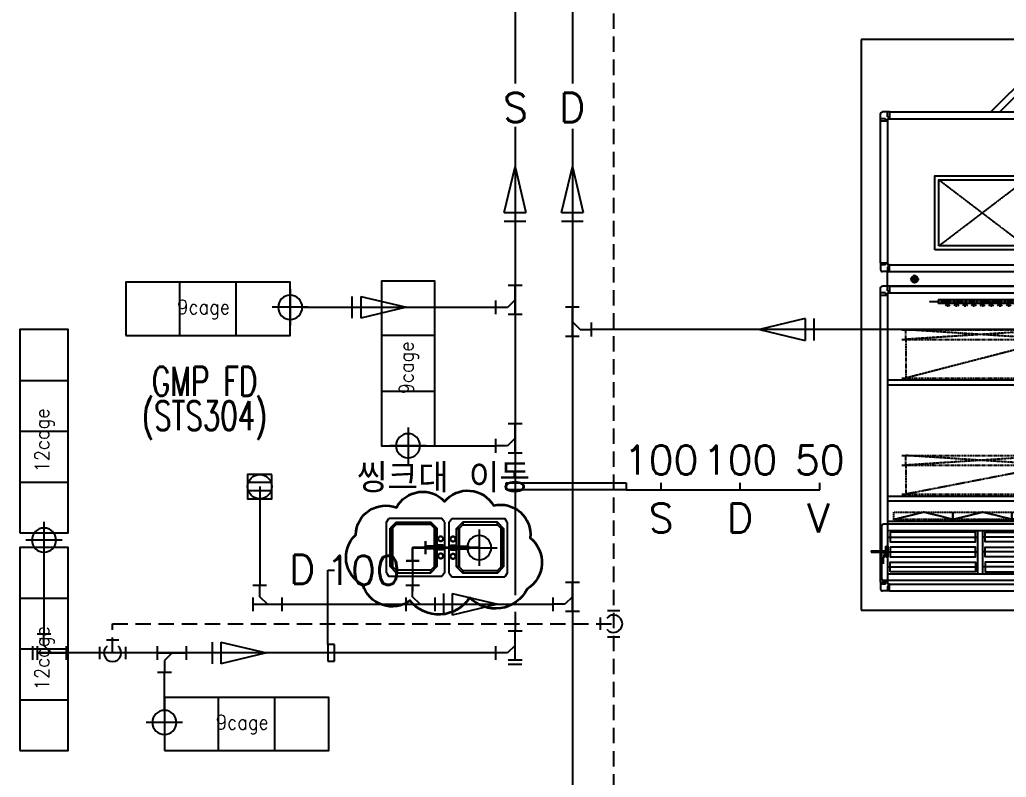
# Model space of a CAD drawing. Header units: millimetres. Extents: x 98929 to 11941380, y 952 to 54154.
# Drawn here: x 157575 to 167774, y 17021 to 24849 of the extents above; entities that cross this region are included whole.
import ezdxf
from ezdxf.enums import TextEntityAlignment as Align

# ---------------------------------------------------------------- set-up
doc = ezdxf.new("R2010")
doc.units = ezdxf.units.MM
for name, pattern in [('CENTER', [2, 1.25, -0.25, 0.25, -0.25]), ('HIDDEN', [0.375, 0.25, -0.125]), ('HIDDEN2', [4.7625, 3.175, -1.5875]), ('PHANTOM', [63.5, 31.75, -6.35, 6.35, -6.35, 6.35, -6.35]), ('PHANTOM2', [1.25, 0.625, -0.125, 0.125, -0.125, 0.125, -0.125])]:
    doc.linetypes.add(name, pattern=pattern)
doc.layers.add('-급수', color=3, linetype='Continuous', lineweight=30)
for name, color, linetype in [('1', 1, 'Continuous'), ('5TXT', 7, 'Continuous'), ('BASE', 2, 'Continuous'), ('COIL', 1, 'PHANTOM'), ('D', 2, 'HIDDEN'), ('DAMPER', 7, 'Continuous'), ('DOOR', 4, 'Continuous'), ('ex', 1, 'Continuous'), ('FAN', 1, 'Continuous'), ('FILTER', 1, 'HIDDEN'), ('FRAME', 2, 'Continuous'), ('HU', 1, 'Continuous'), ('IVC-SPF', 1, 'Continuous'), ('pipe', 3, 'Continuous'), ('SD', 4, 'Continuous'), ('VENT', 7, 'HIDDEN'), ('Y', 2, 'Continuous'), ('급수급탕', 6, 'Continuous'), ('빌트인', 8, 'Continuous'), ('오배수', 6, 'Continuous')]:
    doc.layers.add(name, color=color, linetype=linetype)
doc.styles.add('굴림', font='simple.shx', dxfattribs={"bigfont": 'whgtxt.shx'})
doc.styles.add('으뜸체', font='simplex.shx', dxfattribs={"bigfont": 'whgtxt.shx'})

# ---------------------------------------------------------------- blocks, each defined once
blk = doc.blocks.new('P1')
at = {"layer": '1', "color": 1, "linetype": 'Continuous'}
for p, q in [((0, -112.5), (0, 112.5)), ((112.5, 0), (-112.5, 0))]:
    blk.add_line(p, q, dxfattribs=at)
at = {"layer": 'pipe', "color": 2}
blk.add_circle((0, 0), 75, dxfattribs=at)
blk = doc.blocks.new('c-011')
at = {"layer": 'Y'}
for p, q in [((1, 5), (-1, 5)), ((0, 0), (-1, 4.198)), ((1, 4.198), (-1, 4.198)), ((1, 4.198), (0, 0))]:
    blk.add_line(p, q, dxfattribs=at)
blk = doc.blocks.new('A$C656D1D9F')
at = {"layer": 'SD', "color": 2}
for p, q in [((0, 63.7), (0, 135.1)), ((150, 63.7), (150, 135.1)), ((0, 0), (71.4, 0))]:
    blk.add_line(p, q, dxfattribs=at)
blk = doc.blocks.new('A$C33070B98')
at = {"layer": 'SD', "color": 0}
for p, q in [((71, 300, -255), (71, 0, -255)), ((71, 150, -255), (150, 229, -255)), ((150, 229, -255), (270, 229, -255))]:
    blk.add_line(p, q, dxfattribs=at)
blk.add_circle((71, 229, -255), 0.00321, dxfattribs=at)
at = {"layer": 'pipe', "color": 4, "extrusion": (0, 0, -1), "xscale": 2, "yscale": 2, "zscale": -2, "rotation": 270}
blk.add_blockref('A$C656D1D9F', (-270, 300, 255), dxfattribs=at)
blk = doc.blocks.new('rabbit')
at = {"layer": '빌트인', "linetype": 'Continuous', "lineweight": -3}
for p, q in [((-250, 525), (250, 525)), ((-250, 0), (250, 0)), ((-250, -525), (250, -525))]:
    blk.add_line(p, q, dxfattribs=at)
blk.add_lwpolyline([(-250, -1050), (250, -1050), (250, 1050), (-250, 1050)], close=True, dxfattribs=at)
blk = doc.blocks.new('rabbit2')
at = {"layer": '빌트인', "linetype": 'Continuous', "lineweight": -3}
for p, q in [((0, -275), (0, 275)), ((580, -275), (580, 275))]:
    blk.add_line(p, q, dxfattribs=at)
blk.add_lwpolyline([(-560, -275), (1140, -275), (1140, 275), (-560, 275)], close=True, dxfattribs=at)
blk = doc.blocks.new('A$C07EE124B')
at = {"layer": 'FRAME', "color": 7}
for p, q in [((0, 0), (0, 72)), ((0, 0), (70, 0)), ((92, 92), (20, 92)), ((92, 92), (20, 92)), ((70, 0), (70, 22)), ((92, 22), (70, 22)), ((92, 22), (70, 22)), ((92, 92), (92, 22))]:
    blk.add_line(p, q, dxfattribs=at)
at = {"layer": 'FRAME', "color": 251}
for p, q in [((50, 22), (0, 22)), ((50, 22), (50, 0)), ((70, 42), (70, 92)), ((70, 42), (92, 42))]:
    blk.add_line(p, q, dxfattribs=at)
at = {"layer": 'FRAME', "color": 7}
blk.add_arc((20, 72), 20, 90, 180, dxfattribs=at)
blk = doc.blocks.new('MF-75')
at = {"layer": 'FILTER', "color": 1, "linetype": 'PHANTOM2', "ltscale": 0.5}
for p in [(-75, 305), (-75, -305)]:
    blk.add_line(p, (0, 0), dxfattribs=at)
at = {"layer": 'FILTER', "linetype": 'HIDDEN'}
blk.add_lwpolyline([(-75, 305), (0, 305), (0, -305), (-75, -305)], close=True, dxfattribs=at)
blk = doc.blocks.new('PF-20')
at = {"layer": 'FILTER', "color": 1, "linetype": 'PHANTOM2', "ltscale": 0.5}
for p in [(-20, 305), (-20, -305)]:
    blk.add_line(p, (0, 0), dxfattribs=at)
at = {"layer": 'FILTER', "linetype": 'HIDDEN'}
blk.add_lwpolyline([(-20, -305), (0, -305), (0, 305), (-20, 305)], close=True, dxfattribs=at)
blk = doc.blocks.new('11111')
at = {"layer": '1', "color": 1}
for p, q in [((-0.6, -30), (-32.9, 2.3)), ((-32.6, -2), (4.4, 35)), ((12.2, -27.5), (-30.4, 15.1)), ((-28.7, -13.4), (15.8, 31.1)), ((21.6, -21.6), (-24.5, 24.5)), ((-21.9, -21.9), (24.2, 24.2)), ((28.4, -13.1), (-16, 31.3)), ((-12.4, -27.7), (30.1, 14.8)), ((32.1, -1.5), (-4.5, 35)), ((0.6, -30), (32.4, 1.8))]:
    blk.add_line(p, q, dxfattribs=at)
blk = doc.blocks.new('A$C0D134B79')
at = {"layer": 'DAMPER', "linetype": 'Continuous'}
for p, q in [((0, 150), (0, 173)), ((0, 172), (108, 172)), ((108, 150), (0, 150)), ((44, 148), (44, 150)), ((91, 150), (44, 150)), ((90, 148), (44, 148)), ((48, 0), (48, 148)), ((59, 148), (49, 148)), ((60, 0), (60, 148)), ((74, 144), (63, 138)), ((75, 138), (69, 131)), ((73, 148), (75, 138)), ((84, 138), (75, 138)), ((80, 135), (80, 155)), ((86, 148), (84, 138)), ((84, 138), (91, 131)), ((86, 144), (96, 138)), ((114, 127), (92, 147)), ((115, 129), (93, 149)), ((108, 150), (108, 173)), ((181, 126), (117, 126)), ((181, 128), (118, 128)), ((181, 126), (181, 128)), ((181, 126), (181, 128)), ((48, 0), (60, 0))]:
    blk.add_line(p, q, dxfattribs=at)
for centre, radius, start, end in [((66, 134), 4.17, 123.7852, 315), ((90, 144), 3.47, 47.5638, 90), ((91, 147), 3.47, 47.5638, 90), ((94, 134), 4.17, 225, 56.2148), ((117, 129), 3.47, 227.5638, 270), ((118, 131), 3.47, 227.5638, 270)]:
    blk.add_arc(centre, radius, start, end, dxfattribs=at)
blk = doc.blocks.new('HU')
at = {"layer": 'HU', "color": 1}
for p, q in [((0, 52), (0, 186)), ((-24, 26), (-146, 26)), ((-13, 26), (13, 26)), ((0, 39), (0, 13)), ((24, 26), (146, 26)), ((2, -413), (-58, -413)), ((-18, -413), (-46, -385)), ((-18, -413), (-46, -441)), ((2, -513), (-58, -513)), ((-18, -513), (-46, -485)), ((-18, -513), (-46, -541)), ((2, -613), (-58, -613)), ((-18, -613), (-46, -585)), ((-18, -613), (-46, -641)), ((2, -713), (-58, -713)), ((-18, -713), (-46, -685)), ((-18, -713), (-46, -741)), ((-18, -813), (-46, -785)), ((2, -813), (-58, -813)), ((-18, -813), (-46, -841)), ((-18, -913), (-46, -885)), ((2, -913), (-58, -913)), ((2, -1013), (-58, -1013)), ((-18, -913), (-46, -941)), ((-18, -1013), (-46, -985)), ((-18, -1013), (-46, -1041)), ((2, -1113), (-58, -1113)), ((-18, -1113), (-46, -1085)), ((-18, -1113), (-46, -1141)), ((2, -1213), (-58, -1213)), ((-18, -1213), (-46, -1185)), ((-18, -1213), (-46, -1241)), ((2, -1313), (-58, -1313)), ((-18, -1313), (-46, -1285)), ((-18, -1313), (-46, -1341)), ((2, -1413), (-58, -1413)), ((-18, -1413), (-46, -1385)), ((-18, -1413), (-46, -1441)), ((2, -1513), (-58, -1513)), ((-18, -1513), (-46, -1485)), ((-18, -1513), (-46, -1541)), ((-18, -1613), (-46, -1585)), ((2, -1613), (-58, -1613)), ((-18, -1613), (-46, -1641)), ((-18, -1713), (-46, -1685)), ((2, -1713), (-58, -1713)), ((-18, -1713), (-46, -1741))]:
    blk.add_line(p, q, dxfattribs=at)
at = {"layer": 'HU', "color": 1, "linetype": 'CENTER'}
blk.add_line((0, 0), (0, -1926), dxfattribs=at)
at = {"layer": 'HU'}
for p, q in [((-18, -84), (-18, -1822)), ((22, -84), (22, -1822)), ((22, -1822), (-18, -1822))]:
    blk.add_line(p, q, dxfattribs=at)
blk.add_circle((4, 26), 112, dxfattribs=at)
blk = doc.blocks.new('A$C1FE86D32')
at = {"layer": '1', "color": 3, "linetype": 'PHANTOM'}
for p, q in [((871, 1340, 0), (871, 1331, 0)), ((895, 1341, 0), (875, 1341, 0)), ((879, 1362, 0), (877, 1361, 0)), ((877, 1361, 0), (877, 1341, 0)), ((877, 1361, 0), (892, 1361, 0)), ((877, 1326, 0), (877, 1217, 0)), ((878, 1362, 0), (878, 1341, 0)), ((878, 1340, 0), (878, 1331, 0)), ((878, 1326, 0), (878, 1217, 0)), ((879, 1362, 0), (891, 1362, 0)), ((885, 1203, 0), (885, 1373, 0)), ((891, 1362, 0), (891, 1341, 0)), ((891, 1362, 0), (892, 1361, 0)), ((891, 1340, 0), (891, 1331, 0)), ((891, 1326, 0), (891, 1217, 0)), ((892, 1361, 0), (892, 1341, 0)), ((892, 1326, 0), (892, 1217, 0)), ((898, 1340, 0), (898, 1331, 0)), ((1181, 1340, 0), (1181, 1331, 0)), ((1185, 1341, 0), (1205, 1341, 0)), ((1189, 1362, 0), (1187, 1361, 0)), ((1202, 1361, 0), (1187, 1361, 0)), ((1187, 1361, 0), (1187, 1341, 0)), ((1187, 1326, 0), (1187, 1217, 0)), ((1188, 1362, 0), (1188, 1341, 0)), ((1188, 1340, 0), (1188, 1331, 0)), ((1188, 1326, 0), (1188, 1217, 0)), ((1201, 1362, 0), (1189, 1362, 0)), ((1195, 1203, 0), (1195, 1373, 0)), ((1201, 1362, 0), (1202, 1361, 0)), ((1201, 1362, 0), (1201, 1341, 0)), ((1201, 1340, 0), (1201, 1331, 0)), ((1201, 1326, 0), (1201, 1217, 0)), ((1202, 1361, 0), (1202, 1341, 0)), ((1202, 1326, 0), (1202, 1217, 0)), ((1208, 1340, 0), (1208, 1331, 0))]:
    blk.add_line(p, q, dxfattribs=at)
at = {"layer": '1', "color": 1}
for p, q in [((1260, 1217, 0), (820, 1217, 0)), ((820, 1217, 0), (820, 888, 0)), ((825, 1217, 0), (825, 888, 0)), ((1255, 1152, 0), (825, 1152, 0)), ((949, 1199, 0), (880, 1199, 0)), ((949, 1184, 0), (880, 1184, 0)), ((1190, 1199, 0), (1121, 1199, 0)), ((1190, 1184, 0), (1121, 1184, 0)), ((1255, 888, 0), (1255, 1217, 0)), ((1260, 888, 0), (1260, 1217, 0)), ((1255, 952, 0), (825, 952, 0)), ((949, 920, 0), (880, 920, 0)), ((1190, 920, 0), (1121, 920, 0)), ((1260, 888, 0), (820, 888, 0)), ((949, 905, 0), (880, 905, 0)), ((1190, 905, 0), (1121, 905, 0))]:
    blk.add_line(p, q, dxfattribs=at)
at = {"layer": '1', "color": 1, "elevation": 0}
for points in [[(837, 1281), (835, 1281), (835, 1331), (935, 1331), (935, 1281), (933, 1281, -0.414214), (930, 1284), (930, 1321, 0.414214), (925, 1326), (845, 1326, 0.414214), (840, 1321), (840, 1284, -0.414214)], [(1243, 1281), (1245, 1281), (1245, 1331), (1145, 1331), (1145, 1281), (1147, 1281, 0.414214), (1150, 1284), (1150, 1321, -0.414214), (1155, 1326), (1235, 1326, -0.414214), (1240, 1321), (1240, 1284, 0.414214)]]:
    blk.add_lwpolyline(points, format="xyb", close=True, dxfattribs=at)
at = {"layer": '1', "color": 245, "linetype": 'ByBlock', "elevation": 0}
blk.add_lwpolyline([(1175, -869), (1175, -1019), (-785, -1019), (-785, -869)], close=True, dxfattribs=at)
at = {"layer": '1', "color": 1}
for centre in [(860, 1182, 0), (1220, 1182, 0), (860, 923, 0), (1220, 923, 0)]:
    blk.add_circle(centre, 9, dxfattribs=at)
at = {"layer": '1', "color": 3, "linetype": 'PHANTOM'}
for centre, radius, start, end in [((875, 1335, 0), 5.92, 55.6158, 124.3842), ((885, 1319, 0), 22.1, 72.412, 107.588), ((895, 1335, 0), 5.92, 55.6158, 124.3842), ((1185, 1335, 0), 5.92, 55.6158, 124.3842), ((1195, 1319, 0), 22.1, 72.412, 107.588), ((1205, 1335, 0), 5.92, 55.6158, 124.3842)]:
    blk.add_arc(centre, radius, start, end, dxfattribs=at)
at = {"layer": '1', "color": 1}
for centre, start, end in [((880, 1192, 0), 90, 270), ((949, 1192, 0), 270, 90), ((1121, 1192, 0), 90, 270), ((1190, 1192, 0), 270, 90), ((880, 913, 0), 90, 270), ((949, 913, 0), 270, 90), ((1121, 913, 0), 90, 270), ((1190, 913, 0), 270, 90)]:
    blk.add_arc(centre, 7.5, start, end, dxfattribs=at)
at = {"layer": 'BASE'}
for p, q in [((285, 781, 0), (835, 1331, 0)), ((1245, 1331, 0), (835, 1331, 0)), ((835, 781, 0), (835, 1331, 0)), ((377, 781, 0), (835, 1240, 0)), ((1245, 1266, 0), (835, 1266, 0)), ((852, 1232, 0), (852, 1132, 0)), ((868, 1232, 0), (868, 1132, 0)), ((900, 781, 0), (900, 1266, 0)), ((1212, 1232, 0), (1212, 1132, 0)), ((1228, 1232, 0), (1228, 1132, 0)), ((852, 873, 0), (852, 973, 0)), ((868, 873, 0), (868, 973, 0)), ((1212, 873, 0), (1212, 973, 0)), ((1228, 873, 0), (1228, 973, 0))]:
    blk.add_line(p, q, dxfattribs=at)
at = {"layer": 'BASE', "color": 2}
for p, q in [((1245, 1331, 0), (1245, 761, 0)), ((1180, 1266, 0), (1180, 781, 0))]:
    blk.add_line(p, q, dxfattribs=at)
at = {"layer": 'BASE', "linetype": 'ByBlock'}
for centre, start, end in [((860, 1232, 0), 0, 180), ((1220, 1232, 0), 0, 180), ((860, 1132, 0), 180, 0), ((1220, 1132, 0), 180, 0), ((860, 973, 0), 0, 180), ((1220, 973, 0), 0, 180), ((860, 873, 0), 180, 0), ((1220, 873, 0), 180, 0)]:
    blk.add_arc(centre, 8, start, end, dxfattribs=at)
at = {"layer": 'COIL', "linetype": 'PHANTOM'}
for p, q in [((-635, -1469, 0), (995, -1469, 0)), ((-595, -1569, 0), (-595, -1469, 0)), ((955, -1569, 0), (955, -1469, 0)), ((-635, -1569, 0), (995, -1569, 0)), ((-595, -1569, 0), (-595, -1969, 0)), ((955, -1969, 0), (955, -1569, 0)), ((-635, -2769, 0), (995, -2769, 0)), ((-595, -2869, 0), (-595, -2769, 0)), ((955, -2869, 0), (955, -2769, 0)), ((-635, -2869, 0), (995, -2869, 0)), ((-595, -2869, 0), (-595, -3169, 0)), ((955, -3169, 0), (955, -2869, 0))]:
    blk.add_line(p, q, dxfattribs=at)
at = {"layer": 'COIL', "color": 1, "linetype": 'CENTER'}
for p, q in [((955, -1469, 0), (-595, -1569, 0)), ((955, -1569, 0), (-595, -1469, 0)), ((955, -1569, 0), (-595, -1969, 0)), ((936, -1625, 0), (1606, -1625, 0)), ((936, -1907, 0), (1606, -1907, 0)), ((955, -2769, 0), (-595, -2869, 0)), ((955, -2869, 0), (-595, -2769, 0)), ((955, -2869, 0), (-595, -3169, 0)), ((936, -2925, 0), (1606, -2925, 0)), ((936, -3107, 0), (1606, -3107, 0))]:
    blk.add_line(p, q, dxfattribs=at)
at = {"layer": 'COIL', "color": 3, "linetype": 'PHANTOM'}
for p, q in [((-635, -1969, 0), (995, -1969, 0)), ((-635, -3169, 0), (995, -3169, 0))]:
    blk.add_line(p, q, dxfattribs=at)
at = {"layer": 'DAMPER', "color": 1, "linetype": 'CENTER'}
for p, q in [((-255, 81, 0), (645, -604, 0)), ((-255, -604, 0), (645, 81, 0))]:
    blk.add_line(p, q, dxfattribs=at)
at = {"layer": 'DAMPER', "linetype": 'ByBlock'}
for p, q in [((-780, -3994, 0), (-780, -3544, 0)), ((151, -3994, 0), (151, -3544, 0)), ((201, -3994, 0), (201, -3544, 0)), ((1170, -3994, 0), (1170, -3544, 0))]:
    blk.add_line(p, q, dxfattribs=at)
at = {"layer": 'DAMPER', "color": 1, "linetype": 'ByBlock'}
for p, q in [((-785, -3612, 0), (157, -3612, 0)), ((1175, -3612, 0), (194, -3612, 0)), ((-785, -3765, 0), (157, -3765, 0)), ((1175, -3765, 0), (194, -3765, 0)), ((-785, -3920, 0), (157, -3920, 0)), ((1175, -3920, 0), (194, -3920, 0))]:
    blk.add_line(p, q, dxfattribs=at)
at = {"layer": 'DAMPER', "elevation": 0}
for points in [[(-295, -644), (-295, 121), (685, 121), (685, -644)], [(-255, -604), (-255, 81), (645, 81), (645, -604)]]:
    blk.add_lwpolyline(points, close=True, dxfattribs=at)
at = {"layer": 'DAMPER', "linetype": 'ByBlock', "elevation": 0}
blk.add_lwpolyline([(-845, -4039, 0.414214), (-825, -4059), (1215, -4059, 0.414214), (1235, -4039), (1235, -3499, 0.414214), (1215, -3479), (-825, -3479, 0.414214), (-845, -3499)], format="xyb", close=True, dxfattribs=at)
blk.add_lwpolyline([(1170, -3994), (-780, -3994), (-780, -3544), (1170, -3544)], close=True, dxfattribs=at)
at = {"layer": 'DAMPER', "color": 1, "elevation": 0}
for points in [[(-755, -3562), (-755, -3662), (127, -3662), (127, -3562)], [(1145, -3562), (1145, -3662), (224, -3662), (224, -3562)], [(-755, -3715), (-755, -3815), (127, -3815), (127, -3715)], [(1145, -3715), (1145, -3815), (224, -3815), (224, -3715)], [(-755, -3970), (-755, -3870), (127, -3870), (127, -3970)], [(1145, -3970), (1145, -3870), (224, -3870), (224, -3970)]]:
    blk.add_lwpolyline(points, close=True, dxfattribs=at)
at = {"layer": 'DOOR', "elevation": 0}
for points in [[(1245, -777), (1411, -221, 0.119556), (1245, -200, 0.247312)], [(1245, -2617), (1411, -2061, 0.119556), (1245, -2040, 0.247312)], [(1245, -4077), (1411, -3521, 0.119556), (1245, -3500, 0.247312)]]:
    blk.add_lwpolyline(points, format="xyb", dxfattribs=at)
at = {"layer": 'FAN', "color": 3, "linetype": 'PHANTOM'}
for p, q in [((905, 1330, 0), (1055, 1330, 0)), ((737, 1238, 0), (884, 1238, 0)), ((848, 866, 0), (848, 1238, 0)), ((866, 1256, 0), (1092, 1256, 0)), ((884, 1309, 0), (884, 1223, 0)), ((1077, 1309, 0), (1077, 1223, 0)), ((1077, 1238, 0), (1218, 1238, 0)), ((1164, 866, 0), (1164, 1238, 0)), ((678, 925, 0), (678, 1179, 0)), ((858, 1220, 0), (1154, 1220, 0)), ((858, 1202, 0), (1154, 1202, 0)), ((858, 1185, 0), (1154, 1185, 0)), ((858, 1158, 0), (1154, 1158, 0)), ((858, 1124, 0), (1154, 1124, 0)), ((884, 1223, 0), (1077, 1223, 0)), ((1244, 892, 0), (1244, 1212, 0)), ((1244, 1183, 0), (1246, 1183, 0)), ((1254, 929, 0), (1254, 1175, 0)), ((1254, 1143, 0), (1264, 1143, 0)), ((1264, 961, 0), (1264, 1143, 0)), ((858, 1085, 0), (1154, 1085, 0)), ((1264, 1083, 0), (1284, 1083, 0)), ((1264, 1021, 0), (1284, 1021, 0)), ((1282, 1067, 0), (1376, 1067, 0)), ((1282, 1037, 0), (1376, 1037, 0)), ((1284, 1021, 0), (1284, 1083, 0)), ((1310, 1000, 0), (1310, 1104, 0)), ((1310, 1104, 0), (1376, 1104, 0)), ((1326, 1104, 0), (1326, -310, 0)), ((1343, 1118, 0), (1343, -331, 0)), ((1359, 1104, 0), (1360, -310, 0)), ((1376, 1000, 0), (1376, 1104, 0)), ((858, 1019, 0), (1154, 1019, 0)), ((858, 980, 0), (1154, 980, 0)), ((858, 946, 0), (1154, 946, 0)), ((858, 919, 0), (1154, 919, 0)), ((1244, 921, 0), (1246, 921, 0)), ((1254, 961, 0), (1264, 961, 0)), ((1310, 1000, 0), (1376, 1000, 0)), ((1313, -127, 0), (1314, 1000, 0)), ((1371, -127, 0), (1372, 1000, 0)), ((737, 866, 0), (1218, 866, 0)), ((858, 902, 0), (1154, 902, 0)), ((858, 884, 0), (1154, 884, 0)), ((1309, -310, 0), (1309, -127, 0)), ((1309, -127, 0), (1375, -127, 0)), ((1309, -204, 0), (1375, -204, 0)), ((1375, -310, 0), (1375, -127, 0)), ((1309, -233, 0), (1375, -233, 0)), ((1309, -310, 0), (1375, -310, 0))]:
    blk.add_line(p, q, dxfattribs=at)
at = {"layer": 'FAN', "color": 2, "linetype": 'Continuous'}
for p, q in [((1285, -350, 0), (1285, 1144, 0)), ((1285, 1144, 0), (1401, 1144, 0)), ((1401, -350, 0), (1401, 1144, 0)), ((1285, -350, 0), (1401, -350, 0))]:
    blk.add_line(p, q, dxfattribs=at)
at = {"layer": 'FAN', "color": 1, "linetype": 'PHANTOM'}
blk.add_line((639, 1052, 0), (1423, 1052, 0), dxfattribs=at)
at = {"layer": 'FAN', "color": 3, "linetype": 'PHANTOM'}
for centre, radius, start, end in [((905, 1309, 0), 21.7, 90, 180), ((1055, 1309, 0), 21.7, 0, 90), ((737, 1179, 0), 59, 90, 180), ((1218, 1212, 0), 26.2, 0, 90), ((1246, 1175, 0), 7.87, 0, 90), ((737, 925, 0), 59, 180, 270), ((1246, 929, 0), 7.87, 270, 0), ((1218, 892, 0), 26.2, 270, 0)]:
    blk.add_arc(centre, radius, start, end, dxfattribs=at)
at = {"layer": 'FILTER', "linetype": 'ByBlock'}
blk.add_line((-785, -3449, 0), (1175, -3449, 0), dxfattribs=at)
at = {"layer": 'FRAME'}
for p, q in [((-763, 781, 0), (1153, 781, 0)), ((-855, -777, 0), (-855, 689, 0)), ((1245, 689, 0), (1245, -777, 0)), ((-763, -869, 0), (1153, -869, 0)), ((-763, -1019, 0), (1153, -1019, 0)), ((-855, -4077, 0), (-855, -1111, 0)), ((1245, -1111, 0), (1245, -4077, 0)), ((-763, -4169, 0), (1153, -4169, 0)), ((-763, -4169, 0), (1153, -4169, 0))]:
    blk.add_line(p, q, dxfattribs=at)
at = {"layer": 'FRAME', "linetype": 'ByBlock'}
for p, q in [((-785, 711, 0), (1175, 711, 0)), ((-785, 711, 0), (-785, -799, 0)), ((1175, 711, 0), (1175, -799, 0)), ((-785, -799, 0), (1175, -799, 0)), ((-785, -1089, 0), (1175, -1089, 0)), ((-785, -1089, 0), (-785, -4099, 0)), ((1175, -1089, 0), (1175, -4099, 0)), ((-785, -1989, 0), (1175, -1989, 0)), ((-785, -2039, 0), (1175, -2039, 0)), ((-785, -3189, 0), (1175, -3189, 0)), ((-785, -3239, 0), (1175, -3239, 0)), ((-785, -4099, 0), (1175, -4099, 0))]:
    blk.add_line(p, q, dxfattribs=at)
at = {"layer": '빌트인', "color": 5, "linetype": 'Continuous', "lineweight": -3}
for p, q in [((-1055, 1531, 0), (-1055, -4369, 0)), ((1445, 1531, 0), (-1055, 1531, 0)), ((1445, 1531, 0), (1445, -4369, 0)), ((-1055, -4369, 0), (1445, -4369, 0))]:
    blk.add_line(p, q, dxfattribs=at)
at = {"extrusion": (0, 0, -1), "xscale": 1.299999999988358, "yscale": 1.299999999988358, "zscale": -1.299999999988358, "rotation": 90}
blk.add_blockref('11111', (507, -944, 0), dxfattribs=at)
at = {"xscale": 1.299999999988358, "yscale": 1.299999999999272, "zscale": 1.3, "rotation": 90}
blk.add_blockref('11111', (900, -944, 0), dxfattribs=at)
at = {"layer": 'DAMPER', "linetype": 'Continuous', "rotation": 270}
blk.add_blockref('A$C0D134B79', (-953, -3707, 0), dxfattribs=at)
at = {"layer": 'FILTER', "rotation": 90}
for name, p in [('MF-75', (-415, -3354, 0)), ('MF-75', (195, -3354, 0)), ('MF-75', (805, -3354, 0)), ('PF-20', (-415, -3429, 0)), ('PF-20', (195, -3429, 0)), ('PF-20', (805, -3429, 0))]:
    blk.add_blockref(name, p, dxfattribs=at)
at = {"layer": 'FRAME', "linetype": 'HIDDEN', "extrusion": (0, 0, -1), "zscale": -1}
for p, rotation in [((763, 781, 0), 270), ((-1153, -869, 0), 90), ((763, -1019, 0), 270), ((-1153, -4169, 0), 90)]:
    blk.add_blockref('A$C07EE124B', p, dxfattribs=dict(at, rotation=rotation))
at = {"layer": 'FRAME', "linetype": 'HIDDEN'}
for p, rotation in [((1153, 781, 0), 270), ((-763, -869, 0), 90), ((1153, -1019, 0), 270), ((-763, -4169, 0), 90)]:
    blk.add_blockref('A$C07EE124B', p, dxfattribs=dict(at, rotation=rotation))
at = {"layer": 'HU', "color": 3, "extrusion": (0, 0, -1), "xscale": 0.8999999999941792, "yscale": 0.8999999999941792, "zscale": -0.8999999999941792, "rotation": 90}
blk.add_blockref('HU', (-1378, -1181, 0), dxfattribs=at)
blk = doc.blocks.new('A$C28993EBD')
at = {"layer": 'pipe', "color": 2}
for p, q in [((39.3, 123.2), (110.7, 123.2)), ((0, 83.8), (0, 12.5)), ((150, 83.8), (150, 12.5))]:
    blk.add_line(p, q, dxfattribs=at)
blk.add_arc((75, 48.2), 50, 129.5406, 50.4594, dxfattribs=at)
blk = doc.blocks.new('SINK2')
at = {"layer": '빌트인'}
for p, q in [((-262, 600), (-300, 575)), ((-300, 25), (-300, 575)), ((-262, 600), (262, 600)), ((-198, 562), (-262, 498)), ((-262, 498), (-198, 562)), ((-236, 498), (-198, 536)), ((-198, 536), (-236, 498)), ((198, 562), (-198, 562)), ((-198, 562), (198, 562)), ((-198, 536), (-198, 562)), ((-198, 536), (-198, 562)), ((-198, 536), (198, 536)), ((198, 536), (-198, 536)), ((262, 498), (198, 562)), ((198, 562), (198, 536)), ((262, 498), (198, 562)), ((198, 536), (198, 562)), ((236, 498), (198, 536)), ((198, 536), (236, 498)), ((262, 600), (300, 575)), ((300, 25), (300, 575)), ((-262, 498), (-262, 140)), ((-262, 498), (-262, 140)), ((-236, 498), (-262, 498)), ((-236, 498), (-262, 498)), ((-236, 140), (-236, 498)), ((-236, 140), (-236, 498)), ((236, 140), (236, 498)), ((236, 498), (262, 498)), ((236, 140), (236, 498)), ((236, 498), (262, 498)), ((262, 498), (262, 140)), ((262, 498), (262, 140)), ((-262, 140), (-198, 76)), ((-262, 140), (-236, 140)), ((-198, 76), (-262, 140)), ((-262, 140), (-236, 140)), ((-198, 102), (-236, 140)), ((-236, 140), (-198, 102)), ((-13, 204), (-13, 89)), ((13, 204), (-13, 204)), ((-13, 204), (-13, 102)), ((13, 204), (-13, 204)), ((-13, 204), (13, 204)), ((13, 204), (-13, 204)), ((-13, 204), (-13, 102)), ((-13, 89), (-13, 204)), ((13, 89), (13, 204)), ((13, 102), (13, 204)), ((13, 204), (13, 102)), ((13, 89), (13, 204)), ((198, 76), (262, 140)), ((236, 140), (198, 102)), ((262, 140), (198, 76)), ((198, 102), (236, 140)), ((262, 140), (236, 140)), ((236, 140), (262, 140)), ((-262, 0), (-300, 25)), ((262, 0), (-262, 0)), ((198, 102), (-198, 102)), ((-198, 102), (198, 102)), ((-198, 76), (-198, 102)), ((-198, 102), (-198, 76)), ((-198, 76), (198, 76)), ((198, 76), (-198, 76)), ((-114, 45), (-115, 38)), ((-115, 38), (-114, 45)), ((-114, 45), (-115, 38)), ((-115, 38), (-114, 45)), ((-115, 38), (-114, 32)), ((-114, 32), (-115, 38)), ((-115, 38), (-114, 32)), ((-114, 32), (-115, 38)), ((-111, 51), (-114, 45)), ((-114, 45), (-111, 51)), ((-111, 51), (-114, 45)), ((-114, 45), (-111, 51)), ((-114, 32), (-111, 25)), ((-111, 25), (-114, 32)), ((-114, 32), (-111, 25)), ((-111, 25), (-114, 32)), ((-107, 56), (-111, 51)), ((-111, 51), (-107, 56)), ((-107, 56), (-111, 51)), ((-111, 51), (-107, 56)), ((-111, 25), (-107, 20)), ((-107, 20), (-111, 25)), ((-111, 25), (-107, 20)), ((-107, 20), (-111, 25)), ((-102, 60), (-107, 56)), ((-107, 56), (-102, 60)), ((-102, 60), (-107, 56)), ((-107, 56), (-102, 60)), ((-107, 20), (-102, 16)), ((-102, 16), (-107, 20)), ((-107, 20), (-102, 16)), ((-102, 16), (-107, 20)), ((-96, 63), (-102, 60)), ((-102, 60), (-96, 63)), ((-96, 63), (-102, 60)), ((-102, 60), (-96, 63)), ((-102, 16), (-96, 14)), ((-96, 14), (-102, 16)), ((-102, 16), (-96, 14)), ((-96, 14), (-102, 16)), ((-89, 64), (-96, 63)), ((-96, 63), (-89, 64)), ((-89, 64), (-96, 63)), ((-96, 63), (-89, 64)), ((-96, 14), (-89, 13)), ((-89, 13), (-96, 14)), ((-96, 14), (-89, 13)), ((-89, 13), (-96, 14)), ((-82, 63), (-89, 64)), ((-82, 63), (-89, 64)), ((-89, 64), (-82, 63)), ((-82, 63), (-89, 64)), ((-89, 13), (-82, 14)), ((-82, 14), (-89, 13)), ((-89, 13), (-82, 14)), ((-82, 14), (-89, 13)), ((-76, 60), (-82, 63)), ((-82, 63), (-76, 60)), ((-76, 60), (-82, 63)), ((-82, 63), (-76, 60)), ((-82, 14), (-76, 16)), ((-76, 16), (-82, 14)), ((-82, 14), (-76, 16)), ((-76, 16), (-82, 14)), ((-71, 56), (-76, 60)), ((-76, 60), (-71, 56)), ((-71, 56), (-76, 60)), ((-76, 60), (-71, 56)), ((-76, 16), (-71, 20)), ((-71, 20), (-76, 16)), ((-76, 16), (-71, 20)), ((-71, 20), (-76, 16)), ((-67, 51), (-71, 56)), ((-71, 56), (-67, 51)), ((-67, 51), (-71, 56)), ((-71, 56), (-67, 51)), ((-71, 20), (-67, 25)), ((-67, 25), (-71, 20)), ((-71, 20), (-67, 25)), ((-67, 25), (-71, 20)), ((-64, 45), (-67, 51)), ((-67, 51), (-64, 45)), ((-64, 45), (-67, 51)), ((-67, 51), (-64, 45)), ((-67, 25), (-64, 32)), ((-64, 32), (-67, 25)), ((-67, 25), (-64, 32)), ((-64, 32), (-67, 25)), ((-64, 38), (-64, 45)), ((-64, 45), (-64, 38)), ((-64, 38), (-64, 45)), ((-64, 45), (-64, 38)), ((-64, 32), (-64, 38)), ((-64, 38), (-64, 32)), ((-64, 32), (-64, 38)), ((-64, 38), (-64, 32)), ((-13, 64), (-25, 76)), ((-25, 76), (25, 76)), ((-25, 76), (-13, 64)), ((-25, 13), (-25, 76)), ((-13, 25), (-25, 13)), ((-13, 25), (-25, 13)), ((25, 13), (-25, 13)), ((13, 102), (-13, 102)), ((-13, 102), (13, 102)), ((-13, 64), (-13, 102)), ((-13, 102), (-13, 89)), ((-13, 102), (-13, 89)), ((-13, 64), (-13, 102)), ((-13, 89), (13, 89)), ((-13, 89), (13, 89)), ((-13, 25), (-13, 89)), ((-13, 89), (-13, 25)), ((13, 64), (-13, 64)), ((13, 64), (-13, 64)), ((-13, 25), (-13, 64)), ((13, 25), (-13, 25)), ((13, 25), (-13, 25)), ((13, 102), (13, 64)), ((13, 89), (13, 102)), ((13, 102), (13, 64)), ((13, 102), (13, 89)), ((13, 89), (13, 25)), ((13, 89), (13, 25)), ((25, 76), (13, 64)), ((13, 64), (25, 76)), ((13, 25), (13, 64)), ((13, 25), (25, 13)), ((13, 25), (25, 13)), ((25, 76), (25, 13)), ((67, 51), (64, 45)), ((64, 45), (67, 51)), ((67, 51), (64, 45)), ((64, 45), (67, 51)), ((64, 38), (64, 45)), ((64, 45), (64, 38)), ((64, 38), (64, 45)), ((64, 45), (64, 38)), ((64, 38), (64, 32)), ((64, 32), (64, 38)), ((64, 38), (64, 32)), ((64, 32), (64, 38)), ((64, 32), (67, 25)), ((67, 25), (64, 32)), ((64, 32), (67, 25)), ((67, 25), (64, 32)), ((71, 56), (67, 51)), ((67, 51), (71, 56)), ((71, 56), (67, 51)), ((67, 51), (71, 56)), ((67, 25), (71, 20)), ((71, 20), (67, 25)), ((67, 25), (71, 20)), ((71, 20), (67, 25)), ((76, 60), (71, 56)), ((71, 56), (76, 60)), ((76, 60), (71, 56)), ((71, 56), (76, 60)), ((71, 20), (76, 16)), ((76, 16), (71, 20)), ((71, 20), (76, 16)), ((76, 16), (71, 20)), ((82, 63), (76, 60)), ((76, 60), (82, 63)), ((82, 63), (76, 60)), ((76, 60), (82, 63)), ((76, 16), (82, 14)), ((82, 14), (76, 16)), ((76, 16), (82, 14)), ((82, 14), (76, 16)), ((89, 64), (82, 63)), ((82, 63), (89, 64)), ((89, 64), (82, 63)), ((82, 63), (89, 64)), ((82, 14), (89, 13)), ((89, 13), (82, 14)), ((82, 14), (89, 13)), ((89, 13), (82, 14)), ((96, 63), (89, 64)), ((89, 64), (96, 63)), ((96, 63), (89, 64)), ((89, 64), (96, 63)), ((89, 13), (96, 14)), ((96, 14), (89, 13)), ((89, 13), (96, 14)), ((96, 14), (89, 13)), ((102, 60), (96, 63)), ((96, 63), (102, 60)), ((102, 60), (96, 63)), ((96, 63), (102, 60)), ((96, 14), (102, 16)), ((102, 16), (96, 14)), ((96, 14), (102, 16)), ((102, 16), (96, 14)), ((107, 56), (102, 60)), ((102, 60), (107, 56)), ((107, 56), (102, 60)), ((102, 60), (107, 56)), ((102, 16), (107, 20)), ((107, 20), (102, 16)), ((102, 16), (107, 20)), ((107, 20), (102, 16)), ((111, 51), (107, 56)), ((107, 56), (111, 51)), ((111, 51), (107, 56)), ((107, 56), (111, 51)), ((107, 20), (111, 25)), ((111, 25), (107, 20)), ((107, 20), (111, 25)), ((111, 25), (107, 20)), ((114, 45), (111, 51)), ((111, 51), (114, 45)), ((114, 45), (111, 51)), ((111, 51), (114, 45)), ((111, 25), (114, 32)), ((114, 32), (111, 25)), ((111, 25), (114, 32)), ((114, 32), (111, 25)), ((115, 38), (114, 45)), ((114, 45), (115, 38)), ((115, 38), (114, 45)), ((114, 45), (115, 38)), ((114, 32), (115, 38)), ((115, 38), (114, 32)), ((114, 32), (115, 38)), ((115, 38), (114, 32)), ((198, 102), (198, 76)), ((198, 102), (198, 76)), ((262, 0), (300, 25))]:
    blk.add_line(p, q, dxfattribs=at)
blk = doc.blocks.new('SA20L')
at = {"color": 2, "linetype": 'Continuous'}
for p, q in [((1.59, 0.53), (0.53, 1.59)), ((0.53, -1.59), (1.59, -0.53))]:
    blk.add_line(p, q, dxfattribs=at)
at = {"color": 0, "linetype": 'Continuous'}
blk.add_lwpolyline([(1.06, -1.06), (0, 0), (1.06, 1.06)], dxfattribs=at)
at = {"color": 2, "linetype": 'Continuous'}
for p in [(1.06, 1.06), (1.06, -1.06)]:
    blk.add_point(p, dxfattribs=at)

msp = doc.modelspace()

# ---------------------------------------------------------------- linework, layer by layer
at = {"layer": 'D', "linetype": 'Continuous'}
for p, q in [((160174.1, 20065.5), (159937.8, 20065.5)), ((160174.1, 19981.9), (159937.8, 19981.9))]:
    msp.add_line(p, q, dxfattribs=at)
msp.add_lwpolyline([(160181.2, 20149), (159930.6, 20149), (159930.6, 19898.4), (160181.2, 19898.4), (160181.2, 20149)], dxfattribs=at)
msp.add_circle((160055.9, 20023.7), 125.3, dxfattribs=at)
at = {"layer": 'ex', "ltscale": 3000}
for p, q in [((162601.9, 19989.8, 16.7), (162601.9, 20061.8, 16.7)), ((162601.9, 20061.8, 16.7), (163843.9, 20061.8)), ((164205.4, 19989.8), (164205.4, 20061.8)), ((165021.7, 19989.8), (165021.7, 20061.8)), ((165845.6, 19989.8), (165845.6, 20061.8)), ((163843.9, 19989.8), (162601.9, 19989.8, 16.7)), ((163843.9, 19989.8), (165845.6, 19989.8)), ((160758.3, 18391.7, 16.2), (160758.3, 19159.2, 16.2)), ((160758.3, 19159.2, 16.2), (160830.3, 19159.2, 16.2)), ((160758.3, 18391.7, 16.2), (160758.3, 18219.1, 17.3)), ((160830.3, 18219.1, 17.3), (160830.3, 18391.7, 16.2)), ((160758.3, 18219.1, 17.3), (160830.3, 18219.1, 17.3))]:
    msp.add_line(p, q, dxfattribs=at)
at = {"layer": 'ex', "linetype": 'PHANTOM', "ltscale": 2}
for p, q in [((163843.9, 20061.8), (163843.9, 19989.8)), ((160830.3, 18391.7, 16.2), (160758.3, 18391.7, 16.2))]:
    msp.add_line(p, q, dxfattribs=at)
at = {"layer": 'VENT', "linetype": 'HIDDEN2', "lineweight": -3, "ltscale": 50}
for p, q in [((163714.5, 29436.6), (163714.5, 15597.7)), ((158534.5, 18305.4, 16.8), (158534.5, 18607.6, 16.8)), ((158534.5, 18607.6, 16.8), (163714.5, 18607.6, 16.8))]:
    msp.add_line(p, q, dxfattribs=at)
at = {"layer": 'VENT', "color": 6, "linetype": 'Continuous', "lineweight": 35}
msp.add_line((162324.6, 19393.1), (161636, 19393.1), dxfattribs=at)
at = {"layer": 'VENT', "color": 4, "linetype": 'Continuous', "lineweight": 35}
msp.add_lwpolyline([(162225.6, 18879.1, -0.5205671), (161609.9, 18846.7, -0.5205671), (161123.7, 19008.5, -0.5205671), (161048.1, 19526.4, -0.5205671), (161469.4, 19806.9, -0.5205671), (161966.4, 19871.7, -0.5205671), (162474.1, 19828.5, -0.5205671), (162852.1, 19494.1, -0.5205671), (162819.7, 18965.4, -0.5205671)], format="xyb", close=True, dxfattribs=at)
at = {"layer": '빌트인', "color": 0}
for p, q in [((161364.7, 19658.2), (161390.1, 19696.3)), ((161939.2, 19696.3), (161390.1, 19696.3)), ((161964.7, 19658.2), (161939.2, 19696.3)), ((161364.7, 19134.5), (161364.7, 19658.2)), ((161466.5, 19658.2), (161402.8, 19594.6)), ((161466.5, 19658.2), (161402.8, 19594.6)), ((161402.8, 19594.6), (161402.8, 19198.1)), ((161402.8, 19594.6), (161428.3, 19594.6)), ((161402.8, 19198.1), (161402.8, 19594.6)), ((161428.3, 19594.6), (161402.8, 19594.6)), ((161466.5, 19632.8), (161428.3, 19594.6)), ((161428.3, 19594.6), (161466.5, 19632.8)), ((161428.3, 19198.1), (161428.3, 19594.6)), ((161428.3, 19594.6), (161428.3, 19198.1)), ((161466.5, 19658.2), (161824.6, 19658.2)), ((161466.5, 19632.8), (161466.5, 19658.2)), ((161466.5, 19658.2), (161824.6, 19658.2)), ((161466.5, 19632.8), (161466.5, 19658.2)), ((161824.6, 19632.8), (161466.5, 19632.8)), ((161824.6, 19632.8), (161466.5, 19632.8)), ((161888.3, 19594.6), (161824.6, 19658.2)), ((161824.6, 19658.2), (161824.6, 19632.8)), ((161824.6, 19658.2), (161888.3, 19594.6)), ((161824.6, 19632.8), (161824.6, 19658.2)), ((161824.6, 19632.8), (161862.8, 19594.6)), ((161862.8, 19594.6), (161824.6, 19632.8)), ((161862.8, 19594.6), (161862.8, 19198.1)), ((161862.8, 19594.6), (161888.3, 19594.6)), ((161862.8, 19198.1), (161862.8, 19594.6)), ((161862.8, 19594.6), (161888.3, 19594.6)), ((161888.3, 19198.1), (161888.3, 19594.6)), ((161888.3, 19594.6), (161888.3, 19198.1)), ((161964.7, 19658.2), (161964.7, 19134.5)), ((161901.9, 19492), (161901, 19485.4)), ((161901, 19485.4), (161901.9, 19492)), ((161901.9, 19492), (161901, 19485.4)), ((161901, 19485.4), (161901.9, 19492)), ((161901, 19485.4), (161901.9, 19478.8)), ((161901.9, 19478.8), (161901, 19485.4)), ((161901, 19485.4), (161901.9, 19478.8)), ((161901.9, 19478.8), (161901, 19485.4)), ((161904.4, 19498.2), (161901.9, 19492)), ((161901.9, 19492), (161904.4, 19498.2)), ((161904.4, 19498.2), (161901.9, 19492)), ((161901.9, 19492), (161904.4, 19498.2)), ((161908.5, 19503.4), (161904.4, 19498.2)), ((161904.4, 19498.2), (161908.5, 19503.4)), ((161908.5, 19503.4), (161904.4, 19498.2)), ((161904.4, 19498.2), (161908.5, 19503.4)), ((161913.7, 19507.5), (161908.5, 19503.4)), ((161908.5, 19503.4), (161913.7, 19507.5)), ((161913.7, 19507.5), (161908.5, 19503.4)), ((161908.5, 19503.4), (161913.7, 19507.5)), ((161919.9, 19510), (161913.7, 19507.5)), ((161913.7, 19507.5), (161919.9, 19510)), ((161919.9, 19510), (161913.7, 19507.5)), ((161913.7, 19507.5), (161919.9, 19510)), ((161926.5, 19510.9), (161919.9, 19510)), ((161919.9, 19510), (161926.5, 19510.9)), ((161926.5, 19510.9), (161919.9, 19510)), ((161919.9, 19510), (161926.5, 19510.9)), ((161933.1, 19510), (161926.5, 19510.9)), ((161926.5, 19510.9), (161933.1, 19510)), ((161933.1, 19510), (161926.5, 19510.9)), ((161926.5, 19510.9), (161933.1, 19510)), ((161939.2, 19507.5), (161933.1, 19510)), ((161933.1, 19510), (161939.2, 19507.5)), ((161939.2, 19507.5), (161933.1, 19510)), ((161933.1, 19510), (161939.2, 19507.5)), ((161944.5, 19503.4), (161939.2, 19507.5)), ((161939.2, 19507.5), (161944.5, 19503.4)), ((161944.5, 19503.4), (161939.2, 19507.5)), ((161939.2, 19507.5), (161944.5, 19503.4)), ((161948.5, 19498.2), (161944.5, 19503.4)), ((161944.5, 19503.4), (161948.5, 19498.2)), ((161948.5, 19498.2), (161944.5, 19503.4)), ((161944.5, 19503.4), (161948.5, 19498.2)), ((161951.1, 19492), (161948.5, 19498.2)), ((161948.5, 19498.2), (161951.1, 19492)), ((161951.1, 19492), (161948.5, 19498.2)), ((161948.5, 19498.2), (161951.1, 19492)), ((161951.9, 19485.4), (161951.1, 19492)), ((161951.1, 19492), (161951.9, 19485.4)), ((161951.9, 19485.4), (161951.1, 19492)), ((161951.1, 19492), (161951.9, 19485.4)), ((161951.1, 19478.8), (161951.9, 19485.4)), ((161951.9, 19485.4), (161951.1, 19478.8)), ((161951.1, 19478.8), (161951.9, 19485.4)), ((161951.9, 19485.4), (161951.1, 19478.8)), ((161761, 19409.1), (161761, 19383.6)), ((161875.6, 19409.1), (161761, 19409.1)), ((161761, 19409.1), (161761, 19383.6)), ((161862.8, 19409.1), (161761, 19409.1)), ((161761, 19383.6), (161761, 19409.1)), ((161761, 19409.1), (161761, 19383.6)), ((161761, 19409.1), (161862.8, 19409.1)), ((161875.6, 19409.1), (161761, 19409.1)), ((161761, 19383.6), (161875.6, 19383.6)), ((161761, 19383.6), (161862.8, 19383.6)), ((161761, 19383.6), (161862.8, 19383.6)), ((161875.6, 19383.6), (161761, 19383.6)), ((161862.8, 19409.1), (161862.8, 19383.6)), ((161862.8, 19409.1), (161901, 19409.1)), ((161862.8, 19383.6), (161862.8, 19409.1)), ((161875.6, 19409.1), (161862.8, 19409.1)), ((161862.8, 19409.1), (161901, 19409.1)), ((161862.8, 19409.1), (161875.6, 19409.1)), ((161901, 19383.6), (161862.8, 19383.6)), ((161862.8, 19383.6), (161875.6, 19383.6)), ((161862.8, 19383.6), (161875.6, 19383.6)), ((161901, 19383.6), (161862.8, 19383.6)), ((161875.6, 19383.6), (161875.6, 19409.1)), ((161875.6, 19409.1), (161939.2, 19409.1)), ((161875.6, 19383.6), (161875.6, 19409.1)), ((161875.6, 19409.1), (161939.2, 19409.1)), ((161939.2, 19383.6), (161875.6, 19383.6)), ((161875.6, 19383.6), (161939.2, 19383.6)), ((161888.3, 19421.8), (161901, 19409.1)), ((161888.3, 19370.9), (161888.3, 19421.8)), ((161888.3, 19421.8), (161951.9, 19421.8)), ((161901, 19409.1), (161888.3, 19421.8)), ((161901, 19383.6), (161888.3, 19370.9)), ((161888.3, 19370.9), (161901, 19383.6)), ((161901, 19409.1), (161901, 19383.6)), ((161901, 19409.1), (161901, 19383.6)), ((161939.2, 19409.1), (161901, 19409.1)), ((161939.2, 19383.6), (161901, 19383.6)), ((161901.9, 19478.8), (161904.4, 19472.7)), ((161904.4, 19472.7), (161901.9, 19478.8)), ((161901.9, 19478.8), (161904.4, 19472.7)), ((161904.4, 19472.7), (161901.9, 19478.8)), ((161904.4, 19472.7), (161908.5, 19467.4)), ((161908.5, 19467.4), (161904.4, 19472.7)), ((161904.4, 19472.7), (161908.5, 19467.4)), ((161908.5, 19467.4), (161904.4, 19472.7)), ((161908.5, 19467.4), (161913.7, 19463.4)), ((161913.7, 19463.4), (161908.5, 19467.4)), ((161908.5, 19467.4), (161913.7, 19463.4)), ((161913.7, 19463.4), (161908.5, 19467.4)), ((161913.7, 19463.4), (161919.9, 19460.8)), ((161919.9, 19460.8), (161913.7, 19463.4)), ((161913.7, 19463.4), (161919.9, 19460.8)), ((161919.9, 19460.8), (161913.7, 19463.4)), ((161926.5, 19460), (161919.9, 19460.8)), ((161919.9, 19460.8), (161926.5, 19460)), ((161926.5, 19460), (161919.9, 19460.8)), ((161919.9, 19460.8), (161926.5, 19460)), ((161926.5, 19460), (161933.1, 19460.8)), ((161933.1, 19460.8), (161926.5, 19460)), ((161926.5, 19460), (161933.1, 19460.8)), ((161933.1, 19460.8), (161926.5, 19460)), ((161933.1, 19460.8), (161939.2, 19463.4)), ((161939.2, 19463.4), (161933.1, 19460.8)), ((161933.1, 19460.8), (161939.2, 19463.4)), ((161939.2, 19463.4), (161933.1, 19460.8)), ((161939.2, 19463.4), (161944.5, 19467.4)), ((161944.5, 19467.4), (161939.2, 19463.4)), ((161939.2, 19463.4), (161944.5, 19467.4)), ((161944.5, 19467.4), (161939.2, 19463.4)), ((161939.2, 19409.1), (161951.9, 19421.8)), ((161939.2, 19409.1), (161951.9, 19421.8)), ((161939.2, 19409.1), (161939.2, 19383.6)), ((161939.2, 19409.1), (161939.2, 19383.6)), ((161939.2, 19383.6), (161951.9, 19370.9)), ((161939.2, 19383.6), (161951.9, 19370.9)), ((161944.5, 19467.4), (161948.5, 19472.7)), ((161948.5, 19472.7), (161944.5, 19467.4)), ((161944.5, 19467.4), (161948.5, 19472.7)), ((161948.5, 19472.7), (161944.5, 19467.4)), ((161948.5, 19472.7), (161951.1, 19478.8)), ((161951.1, 19478.8), (161948.5, 19472.7)), ((161948.5, 19472.7), (161951.1, 19478.8)), ((161951.1, 19478.8), (161948.5, 19472.7)), ((161951.9, 19421.8), (161951.9, 19370.9)), ((161951.9, 19370.9), (161888.3, 19370.9)), ((161901.9, 19313.9), (161901, 19307.2)), ((161901.9, 19313.9), (161901, 19307.2)), ((161901, 19307.2), (161901.9, 19313.9)), ((161901.9, 19313.9), (161901, 19307.2)), ((161901, 19307.2), (161901.9, 19300.7)), ((161901.9, 19300.7), (161901, 19307.2)), ((161901, 19307.2), (161901.9, 19300.7)), ((161901.9, 19300.7), (161901, 19307.2)), ((161904.4, 19320), (161901.9, 19313.9)), ((161901.9, 19313.9), (161904.4, 19320)), ((161904.4, 19320), (161901.9, 19313.9)), ((161901.9, 19313.9), (161904.4, 19320)), ((161901.9, 19300.7), (161904.4, 19294.5)), ((161904.4, 19294.5), (161901.9, 19300.7)), ((161901.9, 19300.7), (161904.4, 19294.5)), ((161904.4, 19294.5), (161901.9, 19300.7)), ((161908.5, 19325.2), (161904.4, 19320)), ((161904.4, 19320), (161908.5, 19325.2)), ((161908.5, 19325.2), (161904.4, 19320)), ((161904.4, 19320), (161908.5, 19325.2)), ((161904.4, 19294.5), (161908.5, 19289.3)), ((161908.5, 19289.3), (161904.4, 19294.5)), ((161904.4, 19294.5), (161908.5, 19289.3)), ((161908.5, 19289.3), (161904.4, 19294.5)), ((161913.7, 19329.3), (161908.5, 19325.2)), ((161908.5, 19325.2), (161913.7, 19329.3)), ((161913.7, 19329.3), (161908.5, 19325.2)), ((161908.5, 19325.2), (161913.7, 19329.3)), ((161908.5, 19289.3), (161913.7, 19285.2)), ((161913.7, 19285.2), (161908.5, 19289.3)), ((161908.5, 19289.3), (161913.7, 19285.2)), ((161913.7, 19285.2), (161908.5, 19289.3)), ((161919.9, 19331.8), (161913.7, 19329.3)), ((161913.7, 19329.3), (161919.9, 19331.8)), ((161919.9, 19331.8), (161913.7, 19329.3)), ((161913.7, 19329.3), (161919.9, 19331.8)), ((161913.7, 19285.2), (161919.9, 19282.6)), ((161919.9, 19282.6), (161913.7, 19285.2)), ((161913.7, 19285.2), (161919.9, 19282.6)), ((161919.9, 19282.6), (161913.7, 19285.2)), ((161926.5, 19332.7), (161919.9, 19331.8)), ((161919.9, 19331.8), (161926.5, 19332.7)), ((161926.5, 19332.7), (161919.9, 19331.8)), ((161919.9, 19331.8), (161926.5, 19332.7)), ((161919.9, 19282.6), (161926.5, 19281.8)), ((161926.5, 19281.8), (161919.9, 19282.6)), ((161919.9, 19282.6), (161926.5, 19281.8)), ((161926.5, 19281.8), (161919.9, 19282.6)), ((161933.1, 19331.8), (161926.5, 19332.7)), ((161926.5, 19332.7), (161933.1, 19331.8)), ((161933.1, 19331.8), (161926.5, 19332.7)), ((161926.5, 19332.7), (161933.1, 19331.8)), ((161926.5, 19281.8), (161933.1, 19282.6)), ((161933.1, 19282.6), (161926.5, 19281.8)), ((161926.5, 19281.8), (161933.1, 19282.6)), ((161933.1, 19282.6), (161926.5, 19281.8)), ((161939.2, 19329.3), (161933.1, 19331.8)), ((161933.1, 19331.8), (161939.2, 19329.3)), ((161939.2, 19329.3), (161933.1, 19331.8)), ((161933.1, 19331.8), (161939.2, 19329.3)), ((161933.1, 19282.6), (161939.2, 19285.2)), ((161939.2, 19285.2), (161933.1, 19282.6)), ((161933.1, 19282.6), (161939.2, 19285.2)), ((161939.2, 19285.2), (161933.1, 19282.6)), ((161944.5, 19325.2), (161939.2, 19329.3)), ((161939.2, 19329.3), (161944.5, 19325.2)), ((161944.5, 19325.2), (161939.2, 19329.3)), ((161939.2, 19329.3), (161944.5, 19325.2)), ((161939.2, 19285.2), (161944.5, 19289.3)), ((161944.5, 19289.3), (161939.2, 19285.2)), ((161939.2, 19285.2), (161944.5, 19289.3)), ((161944.5, 19289.3), (161939.2, 19285.2)), ((161948.5, 19320), (161944.5, 19325.2)), ((161944.5, 19325.2), (161948.5, 19320)), ((161948.5, 19320), (161944.5, 19325.2)), ((161944.5, 19325.2), (161948.5, 19320)), ((161944.5, 19289.3), (161948.5, 19294.5)), ((161948.5, 19294.5), (161944.5, 19289.3)), ((161944.5, 19289.3), (161948.5, 19294.5)), ((161948.5, 19294.5), (161944.5, 19289.3)), ((161951.1, 19313.9), (161948.5, 19320)), ((161948.5, 19320), (161951.1, 19313.9)), ((161951.1, 19313.9), (161948.5, 19320)), ((161948.5, 19320), (161951.1, 19313.9)), ((161948.5, 19294.5), (161951.1, 19300.7)), ((161951.1, 19300.7), (161948.5, 19294.5)), ((161948.5, 19294.5), (161951.1, 19300.7)), ((161951.1, 19300.7), (161948.5, 19294.5)), ((161951.9, 19307.2), (161951.1, 19313.9)), ((161951.1, 19313.9), (161951.9, 19307.2)), ((161951.9, 19307.2), (161951.1, 19313.9)), ((161951.1, 19313.9), (161951.9, 19307.2)), ((161951.1, 19300.7), (161951.9, 19307.2)), ((161951.9, 19307.2), (161951.1, 19300.7)), ((161951.1, 19300.7), (161951.9, 19307.2)), ((161951.9, 19307.2), (161951.1, 19300.7)), ((161466.5, 19134.5), (161402.8, 19198.1)), ((161428.3, 19198.1), (161402.8, 19198.1)), ((161428.3, 19198.1), (161466.5, 19159.9)), ((161824.6, 19134.5), (161888.3, 19198.1)), ((161862.8, 19198.1), (161824.6, 19159.9)), ((161888.3, 19198.1), (161824.6, 19134.5)), ((161824.6, 19159.9), (161862.8, 19198.1)), ((161888.3, 19198.1), (161862.8, 19198.1)), ((161862.8, 19198.1), (161888.3, 19198.1)), ((161364.7, 19134.5), (161390.1, 19096.3)), ((161939.2, 19096.3), (161390.1, 19096.3)), ((161824.6, 19159.9), (161466.5, 19159.9)), ((161824.6, 19159.9), (161466.5, 19159.9)), ((161466.5, 19159.9), (161466.5, 19134.5)), ((161466.5, 19134.5), (161824.6, 19134.5)), ((161466.5, 19134.5), (161824.6, 19134.5)), ((161824.6, 19134.5), (161824.6, 19159.9)), ((161824.6, 19134.5), (161824.6, 19159.9)), ((161964.7, 19134.5), (161939.2, 19096.3))]:
    msp.add_line(p, q, dxfattribs=at)
at = {"layer": '빌트인'}
for p, q in [((161402.8, 19198.1), (161466.5, 19134.5)), ((161428.3, 19198.1), (161402.8, 19198.1)), ((161466.5, 19159.9), (161428.3, 19198.1)), ((161466.5, 19159.9), (161466.5, 19134.5))]:
    msp.add_line(p, q, dxfattribs=at)
at = {"layer": '오배수', "color": 6, "linetype": 'Continuous', "lineweight": -3}
for p, q in [((163288.3, 29683.9, -7.2), (163288.3, 24189.8, -7.2)), ((163288.3, 23721.7, -7.2), (163288.3, 15199.2, -7.2)), ((160495.7, 21877), (162496.9, 21877, 15.1)), ((170639.6, 21648.1), (163487.1, 21648.1, -7.2)), ((161714.7, 20446.3), (162496.9, 20446.3, 13.3)), ((162496.9, 18305.4, 16.8), (157753.3, 18305.4, 16.8)), ((159070.7, 17712), (159070.7, 18106.8, 11.1))]:
    msp.add_line(p, q, dxfattribs=at)
at = {"layer": '오배수', "linetype": 'Continuous', "lineweight": -3}
for p, q in [((162695.7, 29234.6, 16.4), (162695.7, 24189.8, 16.5)), ((162695.7, 23742.7, 16.6), (162695.7, 18903.3, 16.7)), ((160055.9, 20023.7), (160055.9, 19007.2)), ((161636, 19393.1), (161636, 18942.3)), ((157824.7, 19346.4), (157824.7, 18504.3, 29.8)), ((159984.5, 18808.4), (163089.5, 18808.4)), ((162695.7, 18732, 16.7), (162695.7, 18534.1, 16.8))]:
    msp.add_line(p, q, dxfattribs=at)
at = {"layer": '오배수', "color": 2, "linetype": 'Continuous'}
for p, q in [((157708, 18376.8, 16.8), (157708, 18234.1, 16.8)), ((162624.3, 18188.7, 16.8), (162767.1, 18188.7, 16.8))]:
    msp.add_line(p, q, dxfattribs=at)

# ---------------------------------------------------------------- block references
at = {"layer": '-급수', "color": 6, "linetype": 'Continuous', "ltscale": 10, "xscale": 89.99999999996615, "yscale": 89.99999999996362, "zscale": 89.99999999996892, "rotation": 315.0000234687799}
msp.add_blockref('SA20L', (161636, 19393.1), dxfattribs=at)
at = {"layer": 'pipe', "xscale": -1.666666666666667, "yscale": 1.666666666666667, "zscale": 1.666666666666667}
for p, rotation in [((160370.7, 21877), 180), ((161589.7, 20446.3), 180), ((157824.7, 19471.4), 180), ((162324.6, 19393.1), 270), ((159070.7, 17587), 180)]:
    msp.add_blockref('P1', p, dxfattribs=dict(at, rotation=rotation))
at = {"layer": 'VENT', "linetype": 'HIDDEN2', "lineweight": -3, "ltscale": 50, "xscale": 1.799999999930151, "yscale": 1.799999999930151, "zscale": 1.799999999930151, "rotation": 90}
msp.add_blockref('A$C28993EBD', (163801.2, 18472.6, 16.8), dxfattribs=at)
at = {"layer": 'VENT', "linetype": 'HIDDEN2', "lineweight": -3, "ltscale": 50, "xscale": 1.799999999930151, "yscale": 1.799999999930151, "zscale": 1.799999999930151}
msp.add_blockref('A$C28993EBD', (158399.5, 18218.7, 16.8), dxfattribs=at)
at = {"layer": '급수급탕', "ltscale": 15, "yscale": 112.5, "zscale": 112.5}
for p, xscale, rotation in [((161571.6, 21877, 8.1), 112.5, 90), ((165222.8, 21648.1, -5.5), -112.5, 270), ((162517.4, 18808.4), 112.5, 90), ((160125.1, 18305.4, 16.8), 112.5, 90)]:
    msp.add_blockref('c-011', p, dxfattribs=dict(at, xscale=xscale, rotation=rotation))
at = {"layer": '빌트인', "linetype": 'Continuous', "lineweight": -3}
for name, p in [('A$C1FE86D32', (167330, 23114.9, 0)), ('rabbit2', (159230.7, 21861.4)), ('rabbit', (157824.7, 20596.4)), ('rabbit', (157824.7, 18346.4)), ('rabbit2', (159630.7, 17571.4))]:
    msp.add_blockref(name, p, dxfattribs=at)
at = {"layer": '빌트인', "linetype": 'Continuous', "lineweight": -3, "rotation": 90}
msp.add_blockref('rabbit2', (161589.7, 21006.3), dxfattribs=at)
at = {"layer": '빌트인', "lineweight": -3, "rotation": 270.0000469375402}
msp.add_blockref('SINK2', (162015.4, 19393.2), dxfattribs=at)
at = {"layer": '오배수', "linetype": 'Continuous', "lineweight": -3, "xscale": 112.5, "yscale": 112.5, "zscale": 112.5, "rotation": 180}
for p in [(162695.7, 23330, 16.6), (163288.3, 23330, -7.2)]:
    msp.add_blockref('c-011', p, dxfattribs=at)
at = {"layer": '오배수', "linetype": 'Continuous'}
for p, rotation in [((162767.1, 22105.6, 269.7), 180), ((162767.1, 20675, 267.9), 180), ((160284.5, 18737, 254.6), 90.00000000000001), ((161864.7, 18737, 254.6), 90), ((163359.7, 19037, 254.6), 180), ((158053.3, 18234.1, 271.3), 90), ((162767.1, 18534.1, 271.3), 180)]:
    msp.add_blockref('A$C33070B98', p, dxfattribs=dict(at, rotation=rotation))
at = {"layer": '오배수', "linetype": 'Continuous', "xscale": -1}
for p, rotation in [((163216.9, 21876.8, 247.4), 180.0000469373698), ((159299.3, 18377, 265.7), 90)]:
    msp.add_blockref('A$C33070B98', p, dxfattribs=dict(at, rotation=rotation))

# ---------------------------------------------------------------- texts
at = {"layer": '5TXT', "color": 2, "style": '굴림'}
for s, p in [('S', (162700, 23941.7, 15.1)), ('D', (163286.5, 23941.7, -13.4))]:
    msp.add_text(s, height=300, rotation=0, dxfattribs=at).set_placement(p, align=Align.MIDDLE)
at = {"layer": '5TXT', "color": 7, "style": '굴림', "width": 0.7}
for s, p in [('GMP FD', (159486.3, 21113.4)), ('(STS304)', (159486.3, 20757.4))]:
    msp.add_text(s, height=300, rotation=0, dxfattribs=at).set_placement(p, align=Align.MIDDLE_CENTER)
at = {"layer": '5TXT', "color": 2, "style": '굴림'}
for s, p in [('100', (164205.4, 20298.8)), ('100', (165021.7, 20298.8)), ('50', (165845.6, 20298.8)), ('S', (164205.4, 19700.6)), ('D', (165021.7, 19700.6)), ('V', (165833.2, 19700.6))]:
    msp.add_text(s, height=300, rotation=0, dxfattribs=at).set_placement(p, align=Align.MIDDLE_CENTER)
at = {"layer": '5TXT', "color": 7, "style": '굴림'}
msp.add_text('씽크대 이동', height=300, dxfattribs=at).set_placement((161955.4, 20113.3), align=Align.MIDDLE_CENTER)
for s, p in [('D', (160494.3, 19169.2, 16.2)), ('100', (161127.3, 19159.2, 16.2))]:
    msp.add_text(s, height=300, rotation=0, dxfattribs=at).set_placement(p, align=Align.MIDDLE_CENTER)
at = {"layer": 'IVC-SPF', "color": 5, "style": '으뜸체', "width": 0.9}
for p in [(159203.3, 21804.7, -2807), (159603.3, 17514.7, -2807)]:
    msp.add_text('9cage', height=150, dxfattribs=at).set_placement(p)
for s, p in [('9cage', (161646.4, 20979, -2807)), ('12cage', (157880.5, 20170.8, -2807)), ('12cage', (157880.5, 17920.8, -2807))]:
    msp.add_text(s, height=150, rotation=90, dxfattribs=at).set_placement(p)

doc.saveas('drawing.dxf')
